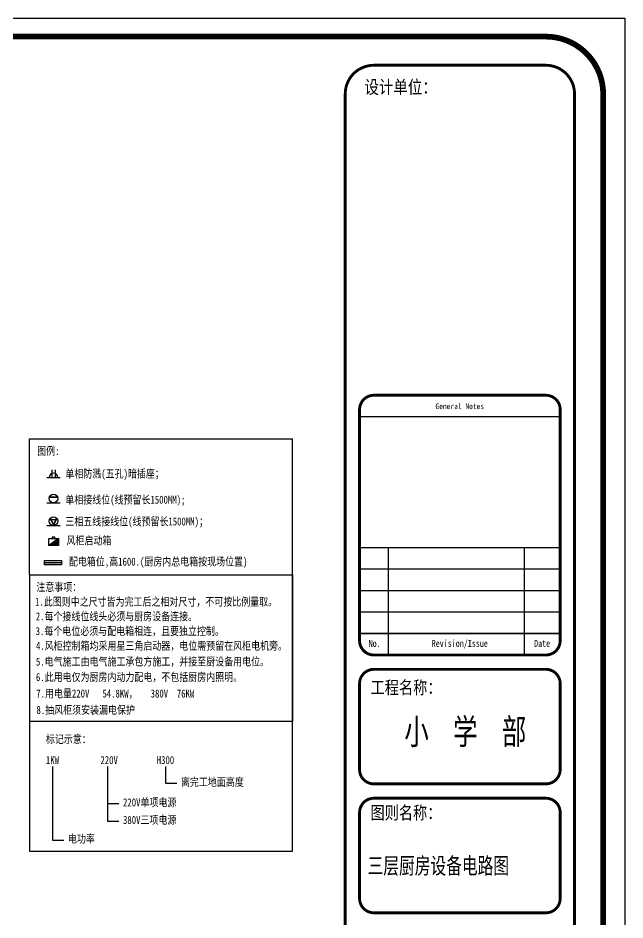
# Model space of a CAD drawing. Header units: inches. Extents: x 871252 to 1312932, y -88801 to 86720.
# Drawn here: x 1278993 to 1310527, y 35617 to 82506 of the extents above; entities that cross this region are included whole.
import ezdxf
from ezdxf.enums import TextEntityAlignment as Align

# ---------------------------------------------------------------- set-up
doc = ezdxf.new("R2010")
doc.units = ezdxf.units.IN
doc.header["$MEASUREMENT"] = 0
for name, color, linetype in [('000外框', 7, 'Continuous'), ('供排水', 4, 'Continuous'), ('外框', 7, 'Continuous'), ('电位', 1, 'Continuous')]:
    doc.layers.add(name, color=color, linetype=linetype)
doc.styles.add('STYLE4', font='', dxfattribs={"width": 0.7, "height": 180})
doc.styles.add('宋体平面', font='', dxfattribs={"width": 0.8})
doc.styles.add('黑体', font='simhei.ttf', dxfattribs={"width": 0.7})
doc.styles.get('STYLE4').set_extended_font_data('NSimSun')
doc.styles.get('宋体平面').set_extended_font_data('SimSun')

# ---------------------------------------------------------------- blocks, each defined once
blk = doc.blocks.new('A$C37F52DF6')
at = {"layer": '电位'}
blk.add_hatch(color=256, dxfattribs=at).paths.add_polyline_path([(320, 230), (0, 0), (320, 0)])
for p, q in [((320, 230), (0, 0)), ((120, 282), (200, 282)), ((120, 230), (120, 282)), ((200, 230), (200, 282))]:
    blk.add_line(p, q, dxfattribs=at)
blk.add_lwpolyline([(0, 230), (320, 230), (320, 0), (0, 0)], close=True, dxfattribs=at)

msp = doc.modelspace()

# ---------------------------------------------------------------- hatches: boundary and pattern name
at = {"layer": '电位'}
msp.add_hatch(color=256, dxfattribs=at).paths.add_polyline_path([(1281246.4, 54191.4), (1280372.8, 54191.4), (1280372.8, 54085.4), (1281246.4, 54085.4)])

# ---------------------------------------------------------------- linework, layer by layer
at = {"layer": '外框', "lineweight": -2}
for p, q in [((1208641.9, 82505.6), (1310526.5, 82505.6)), ((1310526.5, 82505.6), (1310526.5, 11109.7))]:
    msp.add_line(p, q, dxfattribs=at)
for points, const_width in [([(1212600.3, 12049.4), (1306416.7, 12049.4, 0.4142136), (1309395, 15027.7), (1309395, 78562.6, 0.4142136), (1306416.7, 81540.9), (1212600.3, 81540.9, 0.4142136), (1209622, 78562.6), (1209622, 15027.7, 0.4142136)], 297.8), ([(1297481.8, 13538.6), (1306416.7, 13538.6, 0.4142136), (1307905.9, 15027.7), (1307905.9, 78562.6, 0.4142136), (1306416.7, 80051.7), (1297481.8, 80051.7, 0.4142136), (1295992.7, 78562.6), (1295992.7, 15027.7, 0.4142136)], 148.9), ([(1297481.8, 49391.5), (1306416.7, 49391.5, 0.4142136), (1307161.3, 50136.1), (1307161.3, 62151.1, 0.4142136), (1306416.7, 62895.6), (1297481.8, 62895.6, 0.4142136), (1296737.3, 62151.1), (1296737.3, 50136.1, 0.4142136)], 148.9), ([(1297481.8, 42690.3), (1306416.7, 42690.3, 0.4142136), (1307161.3, 43434.9), (1307161.3, 47902.3, 0.4142136), (1306416.7, 48646.9), (1297481.8, 48646.9, 0.4142136), (1296737.3, 47902.3), (1296737.3, 43434.9, 0.4142136)], 148.9), ([(1297481.8, 35989.1), (1306416.7, 35989.1, 0.4142136), (1307161.3, 36733.7), (1307161.3, 41201.2, 0.4142136), (1306416.7, 41945.7), (1297481.8, 41945.7, 0.4142136), (1296737.3, 41201.2), (1296737.3, 36733.7, 0.4142136)], 148.9)]:
    msp.add_lwpolyline(points, format="xyb", close=True, dxfattribs=dict(at, const_width=const_width))
at = {"layer": '外框', "lineweight": -2, "const_width": 74.5}
for points in [[(1296737.3, 61778.8), (1307161.3, 61778.8)], [(1296737.3, 54975.8), (1307161.3, 54975.8)], [(1298226.4, 49391.5), (1298226.4, 54975.8)], [(1305299.9, 49391.5), (1305299.9, 54975.8)], [(1296737.3, 53858.9), (1307161.3, 53858.9)], [(1296737.3, 52742.1), (1307161.3, 52742.1)], [(1296737.3, 51625.2), (1307161.3, 51625.2)], [(1296737.3, 50508.4), (1307161.3, 50508.4)]]:
    msp.add_lwpolyline(points, dxfattribs=at)
at = {"layer": '电位', "color": 14}
for p, q in [((1279587.7, 53566.3), (1279587.7, 60624.3)), ((1279587.7, 60624.3), (1293260.7, 60624.3)), ((1293260.7, 45949.9), (1293260.7, 60624.3)), ((1279587.7, 53566.3), (1293260.7, 53566.3)), ((1279587.7, 53566.3), (1279587.7, 39200.9)), ((1293260.7, 45949.9), (1293260.7, 53566.3)), ((1293260.7, 45949.9), (1293260.7, 53566.3)), ((1293260.7, 53566.3), (1293260.7, 45949.9)), ((1279587.7, 45949.9), (1293260.7, 45949.9)), ((1293260.7, 39200.9), (1293260.7, 45949.9)), ((1279587.7, 39200.9), (1293260.7, 39200.9))]:
    msp.add_line(p, q, dxfattribs=at)
at = {"layer": '电位'}
for p, q in [((1280486.2, 58618.3), (1281184.4, 58618.3)), ((1280745.2, 59023.2), (1280745.2, 58618.3)), ((1280925.4, 59023.2), (1280925.4, 58618.3)), ((1280486.2, 57298.4), (1281184.4, 57298.4)), ((1280624.1, 57596.8), (1281046.5, 57596.8)), ((1280630, 57611.6), (1281040.6, 57611.6)), ((1280624.1, 56428.6), (1281046.5, 56428.6)), ((1280630, 56443.4), (1281040.6, 56443.4)), ((1280860.6, 56131.6), (1280655.3, 56487.3)), ((1280876.4, 56134), (1280665.2, 56499.7)), ((1281005.4, 56499.7), (1280794.2, 56134)), ((1281015.3, 56487.3), (1280810, 56131.6)), ((1280486.2, 56130.2), (1281184.4, 56130.2)), ((1281246.4, 54191.4), (1280372.8, 54191.4))]:
    msp.add_line(p, q, dxfattribs=at)
at = {"layer": '电位', "color": 7}
for p, q in [((1280780.5, 43602.5), (1280780.5, 39772.9)), ((1283642.2, 43602.5), (1283642.2, 40751.8)), ((1286650.4, 43602.5), (1286650.4, 42724.4)), ((1286650.4, 42724.4), (1287241.2, 42724.4)), ((1283642.2, 41664.1), (1284233, 41664.1)), ((1283642.2, 40751.8), (1284233, 40751.8)), ((1280780.5, 39772.9), (1281371.3, 39772.9))]:
    msp.add_line(p, q, dxfattribs=at)
at = {"layer": '电位'}
msp.add_lwpolyline([(1280372.8, 54297.4), (1281246.4, 54297.4), (1281246.4, 54085.4), (1280372.8, 54085.4)], close=True, dxfattribs=at)
for centre in [(1280835.3, 57522.3), (1280835.3, 56354.1)]:
    msp.add_circle(centre, 223.9, dxfattribs=at)
msp.add_arc((1280835.3, 58618.3), 223.9, 0, 180, dxfattribs=at)

# ---------------------------------------------------------------- block references
at = {"layer": '供排水', "xscale": 1.555199999688193, "yscale": 1.55519999996759, "zscale": 1.5552}
msp.add_blockref('A$C37F52DF6', (1280592.2, 55092), dxfattribs=at)

# ---------------------------------------------------------------- texts
at = {"layer": '000外框', "style": '黑体', "width": 0.7}
msp.add_text('三层厨房设备电路图', height=855.2, dxfattribs=at).set_placement((1297155.5, 38008.7))
at = {"layer": '000外框', "insert": (1299062.9, 46074.2), "char_height": 1329.34, "width": 14061.479, "attachment_point": 1, "style": '黑体'}
msp.add_mtext('小  学  部', dxfattribs=at)
at = {"layer": '外框', "style": '宋体平面', "width": 0.8}
for s, height, p in [('设计单位：', 688.41, (1296991, 78573.3)), ('工程名称：', 674.64, (1297311.7, 47365.1)), ('图则名称：', 674.64, (1297307.2, 40854.6))]:
    msp.add_text(s, height=height, dxfattribs=at).set_placement(p)
at = {"layer": '外框', "lineweight": -2, "style": '宋体平面', "width": 0.8}
for s, height, p in [('General Notes', 297.83, (1301944.2, 62323.2)), ('No.', 364.7, (1297522.3, 49997.3)), ('Revision/Issue', 364.7, (1301944.2, 49997.3)), ('Date', 364.7, (1306219.6, 49997.3))]:
    msp.add_text(s, height=height, dxfattribs=at).set_placement(p, align=Align.MIDDLE_CENTER)
at = {"layer": '电位', "color": 7, "style": 'STYLE4', "width": 0.8}
for s, height, p in [('图例:', 416.33, (1279986.7, 59791.8)), ('单相防溅(五孔)暗插座；', 416.332, (1281450.7, 58609.1)), ('单相接线位(线预留长1500MM);', 416.332, (1281450.7, 57257.5)), ('三相五线接线位(线预留长1500MM)；', 416.332, (1281450.7, 56126.5)), ('风柜启动箱', 416.33, (1281512.4, 55133.3)), ('配电箱位,高1600.(厨房内总电箱按现场位置)', 416.332, (1281637.9, 54038.5)), ('注意事项：', 416.33, (1279943.5, 52716)), ('1.此图则中之尺寸皆为完工后之相对尺寸，不可按比例量取。', 416.332, (1279876.4, 51952.7)), ('2.每个接线位线头必须与厨房设备连接。', 416.332, (1279913.4, 51189.4)), ('3.每个电位必须与配电箱相连，且要独立控制。', 416.332, (1279908.8, 50426.1)), ('4.风柜控制箱均采用星三角启动器，电位需预留在风柜电机旁。', 416.332, (1279922.7, 49660.6)), ('5.电气施工由电气施工承包方施工，并接至厨设备用电位。', 416.332, (1279922.7, 48839.2)), ('6.此用电仅为厨房内动力配电，不包括厨房内照明。', 416.332, (1279922.7, 48034.6)), ('7.用电量220V   54.8KW，   380V  76KW', 416.332, (1279939.4, 47181.3)), ('8.抽风柜须安装漏电保护', 416.332, (1279949.6, 46326.7)), ('标记示意：', 416.33, (1280439.3, 44805.4)), ('1KW', 416.33, (1280439.3, 43721.8)), ('220V', 416.33, (1283273.1, 43721.8)), ('H300', 416.33, (1286197.9, 43721.8)), ('离完工地面高度', 416.33, (1287455, 42582.5)), ('220V单项电源', 416.33, (1284446.8, 41522.2)), ('380V三项电源', 416.33, (1284446.8, 40609.9)), ('电功率', 416.33, (1281585.1, 39631))]:
    msp.add_text(s, height=height, dxfattribs=at).set_placement(p)

doc.saveas('drawing.dxf')
